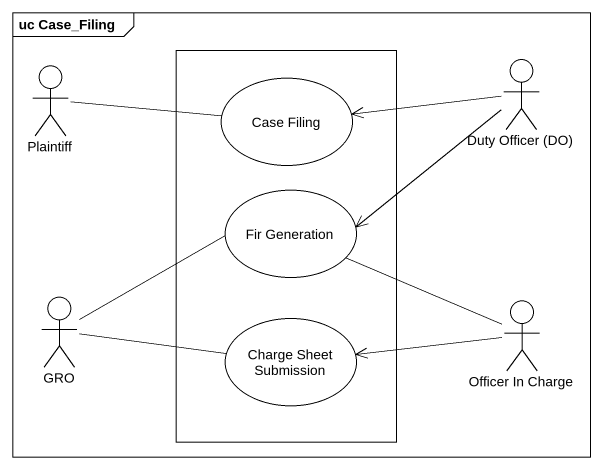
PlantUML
@startuml
mainframe uc Case_Filing
actor Plaintiff
rectangle " " as rectangle1 {
  usecase "Case Filing" as Case_Filing
  usecase "Fir Generation" as Fir_Generation
  usecase "Charge Sheet Submission" as Charge_Sheet_Submission
}
actor "Duty Officer (DO)" as Duty_Officer_DO
actor GRO
actor "Officer In Charge" as Officer_In_Charge
Plaintiff -right- Case_Filing
Duty_Officer_DO -left-> Case_Filing
Duty_Officer_DO -left-> Fir_Generation
GRO -right- Fir_Generation
GRO -right- Charge_Sheet_Submission
Officer_In_Charge -left- Fir_Generation
Officer_In_Charge -left-> Charge_Sheet_Submission
@enduml
